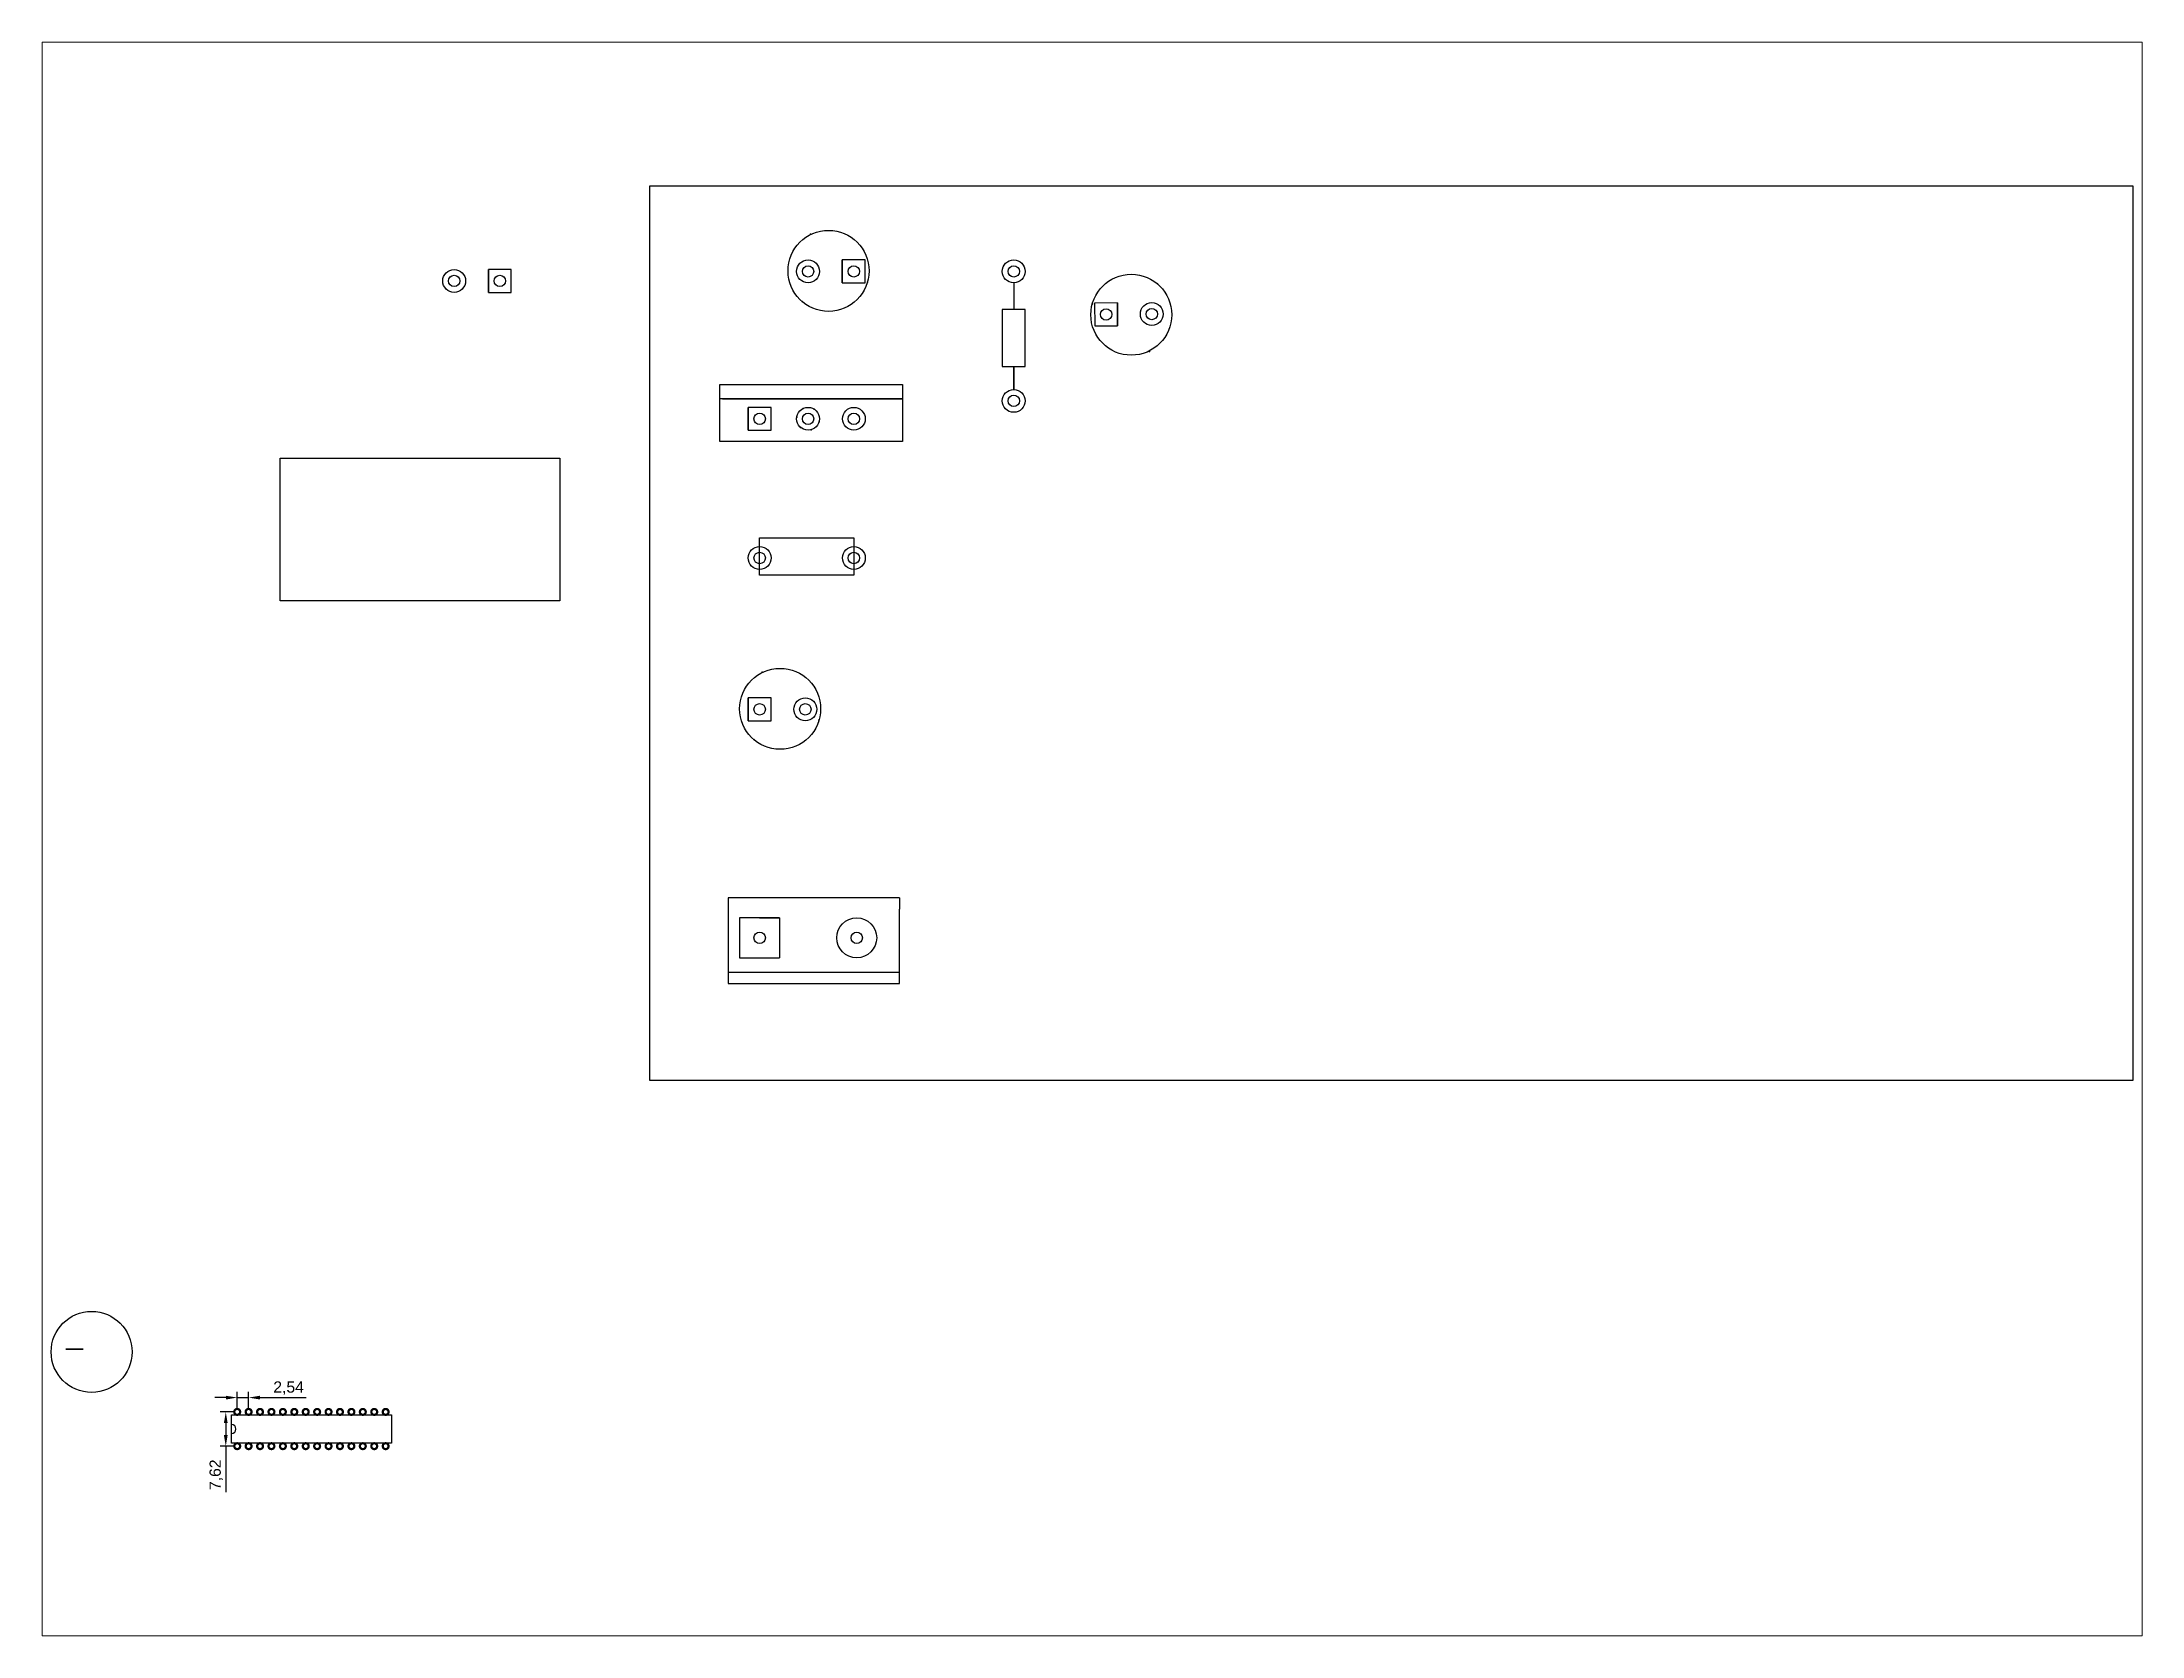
# Paper-space layout 'Layout2' of a CAD drawing. Header units: millimetres. Extents: x 26 to 231, y 20 to 176.
# The model-space entities are those that its viewports show. They can reach past a viewport. Long polylines and large blocks are cut down to what shows.
import ezdxf

# ---------------------------------------------------------------- set-up
doc = ezdxf.new("R2010")
doc.units = ezdxf.units.MM
doc.layers.add('Silk', color=10, linetype='Continuous')
doc.layers.add('Tracks', color=7, linetype='Continuous')
doc.styles.get("Standard").update_dxf_attribs({"font": 'arial.ttf'})
doc.dimstyles.new('ISO-25', dxfattribs={"dimtxt": 2.5, "dimasz": 2.5, "dimexe": 1.25, "dimexo": 0.625, "dimtad": 1, "dimtxsty": 'Standard', "dimcen": 2.5, "dimadec": 0, "dimazin": 0, "dimtfac": 1, "dimtmove": 0, "dimatfit": 3, "dimfxl": 1, "dimarcsym": 0})

# ---------------------------------------------------------------- blocks, each defined once
blk = doc.blocks.new('*D1')
at = {"layer": 'Defpoints', "color": 0, "transparency": 16777216}
for p in [(1536.7, 1459.87), (1534.16, 1456.69), (1536.7, 1456.69)]:
    blk.add_point(p, dxfattribs=at)
at = {"layer": 'Tracks', "color": 0, "lineweight": -2, "transparency": 16777216}
for p, q in [((1531.66, 1459.87), (1529.16, 1459.87)), ((1534.16, 1457.32), (1534.16, 1461.12)), ((1534.16, 1459.87), (1536.7, 1459.87)), ((1536.7, 1457.32), (1536.7, 1461.12)), ((1539.2, 1459.87), (1549.48, 1459.87))]:
    blk.add_line(p, q, dxfattribs=at)
at = {"layer": 'Tracks', "color": 0, "transparency": 16777216}
for points in [[(1531.66, 1460.28), (1531.66, 1459.45), (1534.16, 1459.87)], [(1539.2, 1460.28), (1539.2, 1459.45), (1536.7, 1459.87)]]:
    blk.add_solid(points, dxfattribs=at)
at = {"layer": 'Tracks', "color": 0, "transparency": 16777216, "insert": (1545.59, 1461.99), "char_height": 2.5, "attachment_point": 5}
blk.add_mtext('2,54', dxfattribs=at)
blk = doc.blocks.new('*D2')
at = {"layer": 'Defpoints', "color": 0, "transparency": 16777216}
for p in [(1534.16, 1456.69), (1531.62, 1449.07), (1534.16, 1449.07)]:
    blk.add_point(p, dxfattribs=at)
at = {"layer": 'Tracks', "color": 0, "lineweight": -2, "transparency": 16777216}
for p, q in [((1533.54, 1456.69), (1530.37, 1456.69)), ((1531.62, 1454.19), (1531.62, 1451.57)), ((1533.54, 1449.07), (1530.37, 1449.07)), ((1531.62, 1449.07), (1531.62, 1438.87))]:
    blk.add_line(p, q, dxfattribs=at)
at = {"layer": 'Tracks', "color": 0, "transparency": 16777216}
for points in [[(1531.2, 1454.19), (1532.04, 1454.19), (1531.62, 1456.69)], [(1531.2, 1451.57), (1532.04, 1451.57), (1531.62, 1449.07)]]:
    blk.add_solid(points, dxfattribs=at)
at = {"layer": 'Tracks', "color": 0, "transparency": 16777216, "insert": (1529.49, 1442.72), "char_height": 2.5, "attachment_point": 5, "rotation": 90}
blk.add_mtext('7,62', dxfattribs=at)

msp = doc.modelspace()

# ---------------------------------------------------------------- linework, layer by layer
at = {"layer": 'Silk'}
msp.add_lwpolyline([(1532.89, 1456.055), (1568.45, 1456.055), (1568.45, 1449.705), (1532.89, 1449.705)], close=True, dxfattribs=at)
msp.add_arc((1532.89, 1452.88), 1, 270, 90, dxfattribs=at)
at = {"layer": 'Tracks'}
for p, q in [((1595.12, 1710.69), (1590.04, 1710.69)), ((1595.12, 1705.61), (1595.12, 1710.69)), ((1673.835, 1712.812), (1668.755, 1712.812)), ((1673.835, 1707.732), (1673.835, 1712.812)), ((1590.04, 1705.61), (1595.12, 1705.61)), ((1668.755, 1707.732), (1673.835, 1707.732)), ((1706.88, 1707.732), (1706.88, 1704.34)), ((1709.42, 1701.8), (1704.34, 1701.8)), ((1704.34, 1701.8), (1704.34, 1694.18)), ((1706.88, 1704.34), (1706.88, 1701.8)), ((1709.42, 1689.1), (1709.42, 1701.8)), ((1729.938, 1703.265), (1724.859, 1703.223)), ((1724.859, 1703.223), (1724.9, 1698.143)), ((1724.9, 1698.143), (1729.98, 1698.185)), ((1704.34, 1694.18), (1704.34, 1689.1)), ((1704.34, 1689.1), (1706.88, 1689.1)), ((1706.88, 1689.1), (1706.88, 1684.02)), ((1706.88, 1684.02), (1706.88, 1689.1)), ((1706.88, 1689.1), (1709.42, 1689.1)), ((1641.475, 1685.12), (1641.475, 1685.12)), ((1641.475, 1685.12), (1660.475, 1685.12)), ((1641.475, 1672.42), (1641.475, 1685.12)), ((1682.115, 1681.945), (1641.475, 1681.945)), ((1642.11, 1681.945), (1682.115, 1681.945)), ((1660.475, 1685.12), (1682.115, 1685.12)), ((1682.115, 1685.12), (1682.115, 1672.42)), ((1652.905, 1680.04), (1647.825, 1680.04)), ((1652.905, 1674.96), (1652.905, 1680.04)), ((1682.115, 1672.42), (1641.475, 1672.42)), ((1647.825, 1674.96), (1652.905, 1674.96)), ((1650.365, 1646.555), (1650.365, 1651)), ((1650.365, 1651), (1671.32, 1651)), ((1671.32, 1651), (1671.32, 1646.555)), ((1650.365, 1642.745), (1650.365, 1646.555)), ((1671.32, 1646.555), (1671.32, 1642.745)), ((1671.32, 1642.745), (1650.365, 1642.745)), ((1652.905, 1615.44), (1647.825, 1615.44)), ((1652.905, 1610.36), (1652.905, 1615.44)), ((1647.825, 1610.36), (1652.905, 1610.36)), ((1681.48, 1570.99), (1643.38, 1570.99)), ((1643.38, 1570.99), (1643.38, 1568.45)), ((1681.48, 1570.99), (1681.48, 1568.45)), ((1643.38, 1568.45), (1643.38, 1554.48)), ((1654.81, 1566.545), (1645.92, 1566.545)), ((1645.92, 1566.545), (1645.92, 1557.655)), ((1650.365, 1566.545), (1654.81, 1566.545)), ((1654.81, 1566.545), (1654.81, 1557.655)), ((1681.48, 1554.48), (1681.48, 1568.45)), ((1645.92, 1557.655), (1654.81, 1557.655)), ((1643.38, 1554.48), (1681.48, 1554.48)), ((1643.38, 1554.48), (1643.38, 1551.94)), ((1643.38, 1551.94), (1681.48, 1551.94)), ((1681.48, 1551.94), (1681.48, 1554.48))]:
    msp.add_line(p, q, dxfattribs=at)
for points in [[(1955.8, 1729.265), (1955.8, 1530.35), (1625.938, 1530.35), (1625.938, 1729.265)], [(1590.04, 1710.69), (1590.04, 1710.69), (1590.04, 1705.61), (1590.04, 1705.61)], [(1668.755, 1712.812), (1668.755, 1712.812), (1668.755, 1707.732), (1668.755, 1707.732)], [(1729.98, 1698.185), (1729.98, 1698.185), (1729.938, 1703.265), (1729.938, 1703.265)], [(1647.825, 1680.04), (1647.825, 1680.04), (1647.825, 1674.96), (1647.825, 1674.96)], [(1543.685, 1668.78), (1605.915, 1668.78), (1605.915, 1637.03), (1543.685, 1637.03)], [(1647.825, 1615.44), (1647.825, 1615.44), (1647.825, 1610.36), (1647.825, 1610.36)], [(1496.06, 1470.66), (1499.87, 1470.66), (1499.87, 1470.66), (1496.06, 1470.66)]]:
    msp.add_lwpolyline(points, close=True, dxfattribs=at)
at = {"layer": 'Tracks', "const_width": 0.5}
for points in [[(1533.51, 1456.69, 1), (1534.81, 1456.69, 1)], [(1536.05, 1456.69, 1), (1537.35, 1456.69, 1)], [(1538.59, 1456.69, 1), (1539.89, 1456.69, 1)], [(1541.13, 1456.69, 1), (1542.43, 1456.69, 1)], [(1543.67, 1456.69, 1), (1544.97, 1456.69, 1)], [(1546.21, 1456.69, 1), (1547.51, 1456.69, 1)], [(1548.75, 1456.69, 1), (1550.05, 1456.69, 1)], [(1551.29, 1456.69, 1), (1552.59, 1456.69, 1)], [(1553.83, 1456.69, 1), (1555.13, 1456.69, 1)], [(1556.37, 1456.69, 1), (1557.67, 1456.69, 1)], [(1558.91, 1456.69, 1), (1560.21, 1456.69, 1)], [(1561.45, 1456.69, 1), (1562.75, 1456.69, 1)], [(1563.99, 1456.69, 1), (1565.29, 1456.69, 1)], [(1566.53, 1456.69, 1), (1567.83, 1456.69, 1)], [(1533.51, 1449.07, 1), (1534.81, 1449.07, 1)], [(1536.05, 1449.07, 1), (1537.35, 1449.07, 1)], [(1538.59, 1449.07, 1), (1539.89, 1449.07, 1)], [(1541.13, 1449.07, 1), (1542.43, 1449.07, 1)], [(1543.67, 1449.07, 1), (1544.97, 1449.07, 1)], [(1546.21, 1449.07, 1), (1547.51, 1449.07, 1)], [(1548.75, 1449.07, 1), (1550.05, 1449.07, 1)], [(1551.29, 1449.07, 1), (1552.59, 1449.07, 1)], [(1553.83, 1449.07, 1), (1555.13, 1449.07, 1)], [(1556.37, 1449.07, 1), (1557.67, 1449.07, 1)], [(1558.91, 1449.07, 1), (1560.21, 1449.07, 1)], [(1561.45, 1449.07, 1), (1562.75, 1449.07, 1)], [(1563.99, 1449.07, 1), (1565.29, 1449.07, 1)], [(1566.53, 1449.07, 1), (1567.83, 1449.07, 1)]]:
    msp.add_lwpolyline(points, format="xyb", close=True, dxfattribs=at)
at = {"layer": 'Tracks'}
for centre, radius in [((1665.69, 1710.382), 9), ((1582.42, 1708.15), 2.54), ((1661.135, 1710.272), 2.54), ((1661.135, 1710.272), 1.27), ((1671.295, 1710.272), 1.27), ((1706.88, 1710.272), 2.54), ((1706.88, 1710.272), 1.27), ((1733.025, 1700.64), 9), ((1582.42, 1708.15), 1.27), ((1592.58, 1708.15), 1.27), ((1727.419, 1700.704), 1.27), ((1737.579, 1700.787), 2.54), ((1737.579, 1700.787), 1.27), ((1706.88, 1681.48), 2.54), ((1706.88, 1681.48), 1.27), ((1650.365, 1677.5), 1.27), ((1661.135, 1677.5), 2.54), ((1661.135, 1677.5), 1.27), ((1671.32, 1677.5), 2.54), ((1671.32, 1677.5), 1.27), ((1650.365, 1646.555), 2.54), ((1671.32, 1646.555), 2.54), ((1650.365, 1646.555), 1.27), ((1671.32, 1646.555), 1.27), ((1654.92, 1613.01), 9), ((1650.365, 1612.9), 1.27), ((1660.525, 1612.9), 2.54), ((1660.525, 1612.9), 1.27), ((1671.955, 1562.1), 4.445), ((1650.365, 1562.1), 1.27), ((1671.955, 1562.1), 1.27), ((1501.775, 1470.025), 9)]:
    msp.add_circle(centre, radius, dxfattribs=at)
for p in [(1661.706, 1718.566), (1674.33, 1707.863), (1738.854, 1707.497), (1659.805, 1703.572), (1724.364, 1703.088), (1737.076, 1692.489), (1658.62, 1677.858), (1660.078, 1679.809), (1662.507, 1679.637), (1659.475, 1675.578), (1661.856, 1675.064), (1663.574, 1676.79), (1650.936, 1621.194), (1663.56, 1610.491), (1649.035, 1606.201)]:
    msp.add_point(p, dxfattribs=at)

# ---------------------------------------------------------------- dimensions: what is measured, and where the dimension line sits
dim = msp.add_linear_dim(base=(1536.7, 1459.865), p1=(1534.16, 1456.69), p2=(1536.7, 1456.69), dimstyle='ISO-25', dxfattribs=at)
dim.commit()
dim.dimension.update_dxf_attribs({"geometry": '*D1', "text_midpoint": (1545.588, 1461.992)})
dim = msp.add_linear_dim(base=(1531.62, 1449.07), p1=(1534.16, 1456.69), p2=(1534.16, 1449.07), angle=90, dimstyle='ISO-25', dxfattribs=at)
dim.commit()
dim.dimension.update_dxf_attribs({"geometry": '*D2', "text_midpoint": (1529.493, 1442.721)})

psp = doc.layouts.new('Layout2')

# ---------------------------------------------------------------- viewports
at = {"layer": 'Tracks'}
psp.add_viewport(center=(128.5, 97.5), size=(205.6, 156), view_center_point=(1724.287, 1584.069), view_height=354.40425, dxfattribs=at)

doc.saveas('drawing.dxf')
